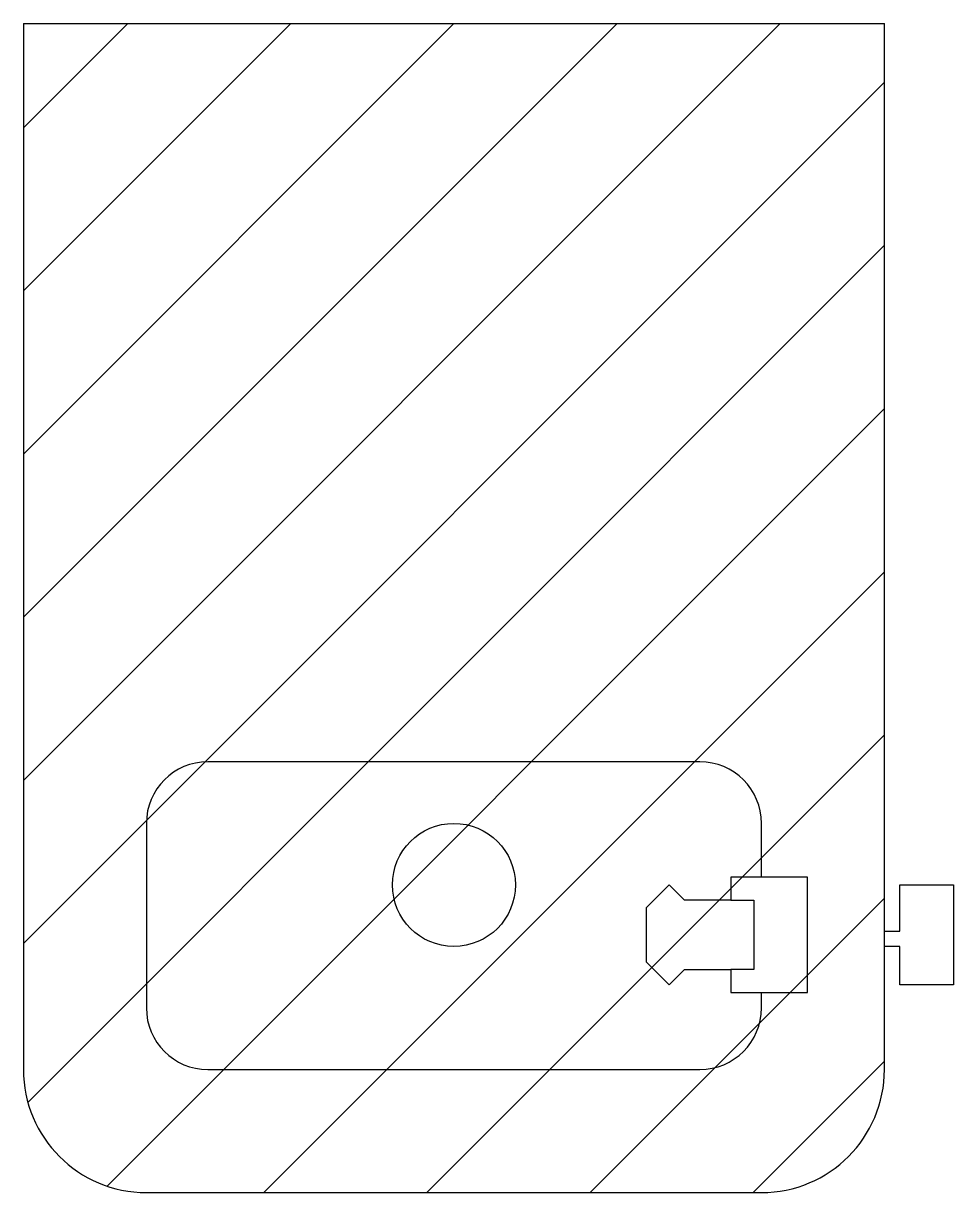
# Model space of a CAD drawing. Extents: x -7 to 8.1, y -19 to 0.
import ezdxf

# ---------------------------------------------------------------- set-up
doc = ezdxf.new("R2010")
doc.units = 0
doc.header["$LTSCALE"] = 0.375
doc.header["$MEASUREMENT"] = 0
doc.layers.get('0').update_dxf_attribs({"linetype": 'CONTINUOUS'})

msp = doc.modelspace()

# ---------------------------------------------------------------- hatches: boundary and pattern name
h = msp.add_hatch()
h.set_pattern_fill('ANSI31', color=256, scale=15, style=0)
edge = h.paths.add_edge_path()
edge.add_line((7, -17), (7, 0))
edge.add_line((7, 0), (-7, 0))
edge.add_line((-7, 0), (-7, -17))
edge.add_arc((-5, -17), 2, 180, 270)
edge.add_line((-5, -19), (5, -19))
edge.add_arc((5, -17), 2, 270, 360)

# ---------------------------------------------------------------- linework, layer by layer
for p, q in [((-7, 0), (7, 0)), ((-7, 0), (-7, -17)), ((7, -17), (7, 0)), ((4, -12), (-4, -12)), ((-5, -13), (-5, -16)), ((5, -13.875), (5, -13)), ((3.5, -14), (3.125, -14.375)), ((3.75, -14.25), (3.5, -14)), ((5.75, -13.875), (4.5, -13.875)), ((4.5, -13.875), (4.5, -14.25)), ((5.75, -15.75), (5.75, -13.875)), ((7.25, -14.75), (7.25, -14)), ((7.25, -14), (8.125, -14)), ((8.125, -14), (8.125, -15.625)), ((4.5, -14.25), (3.75, -14.25)), ((4.5, -14.25), (4.875, -14.25)), ((4.875, -14.25), (4.875, -15.375)), ((3.125, -14.375), (3.125, -15.25)), ((7, -14.75), (7.25, -14.75)), ((7.25, -15), (7, -15)), ((7.25, -15.625), (7.25, -15)), ((3.125, -15.25), (3.5, -15.625)), ((3.5, -15.625), (3.75, -15.375)), ((3.75, -15.375), (4.5, -15.375)), ((4.875, -15.375), (4.5, -15.375)), ((4.5, -15.375), (4.5, -15.75)), ((4.5, -15.75), (5.75, -15.75)), ((5, -16), (5, -15.75)), ((8.125, -15.625), (7.25, -15.625)), ((-4, -17), (4, -17)), ((-5, -19), (5, -19))]:
    msp.add_line(p, q)
msp.add_circle((0, -14), 1)
for centre, radius, start, end in [((-4, -13), 1, 90, 180), ((4, -13), 1, 0, 90), ((-4, -16), 1, 180, 270), ((4, -16), 1, 270, 0), ((-5, -17), 2, 180, 270), ((5, -17), 2, 270, 0)]:
    msp.add_arc(centre, radius, start, end)

doc.saveas('drawing.dxf')
